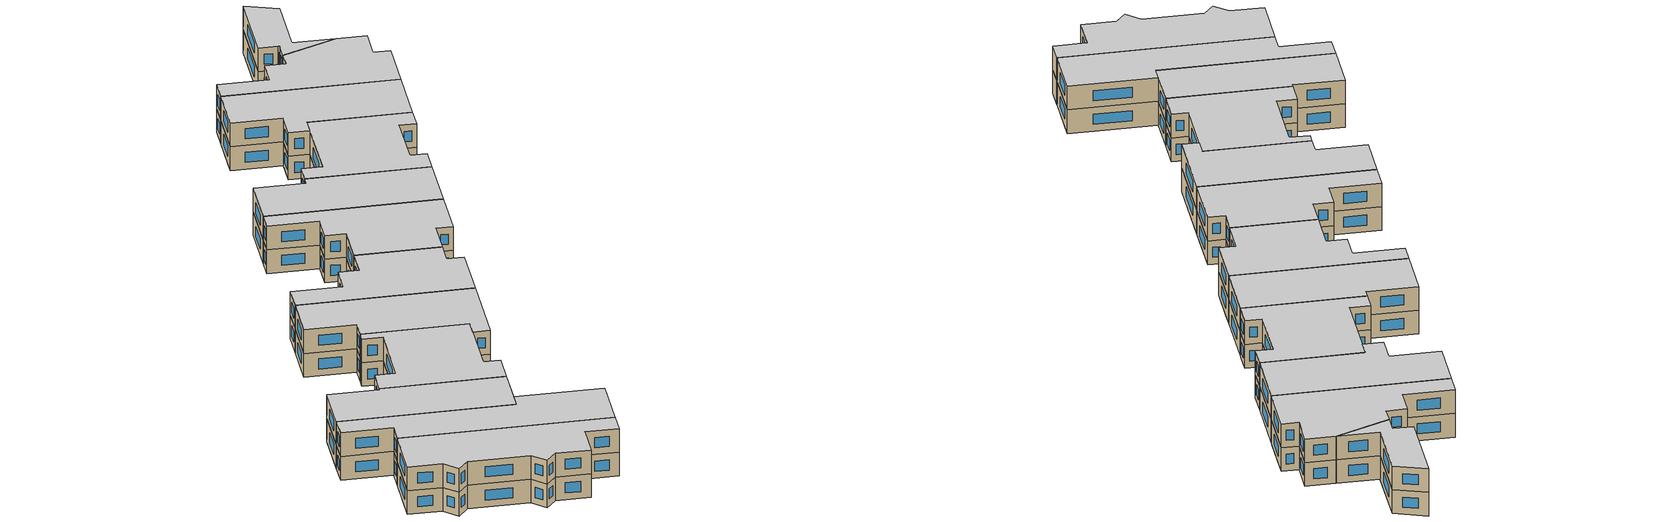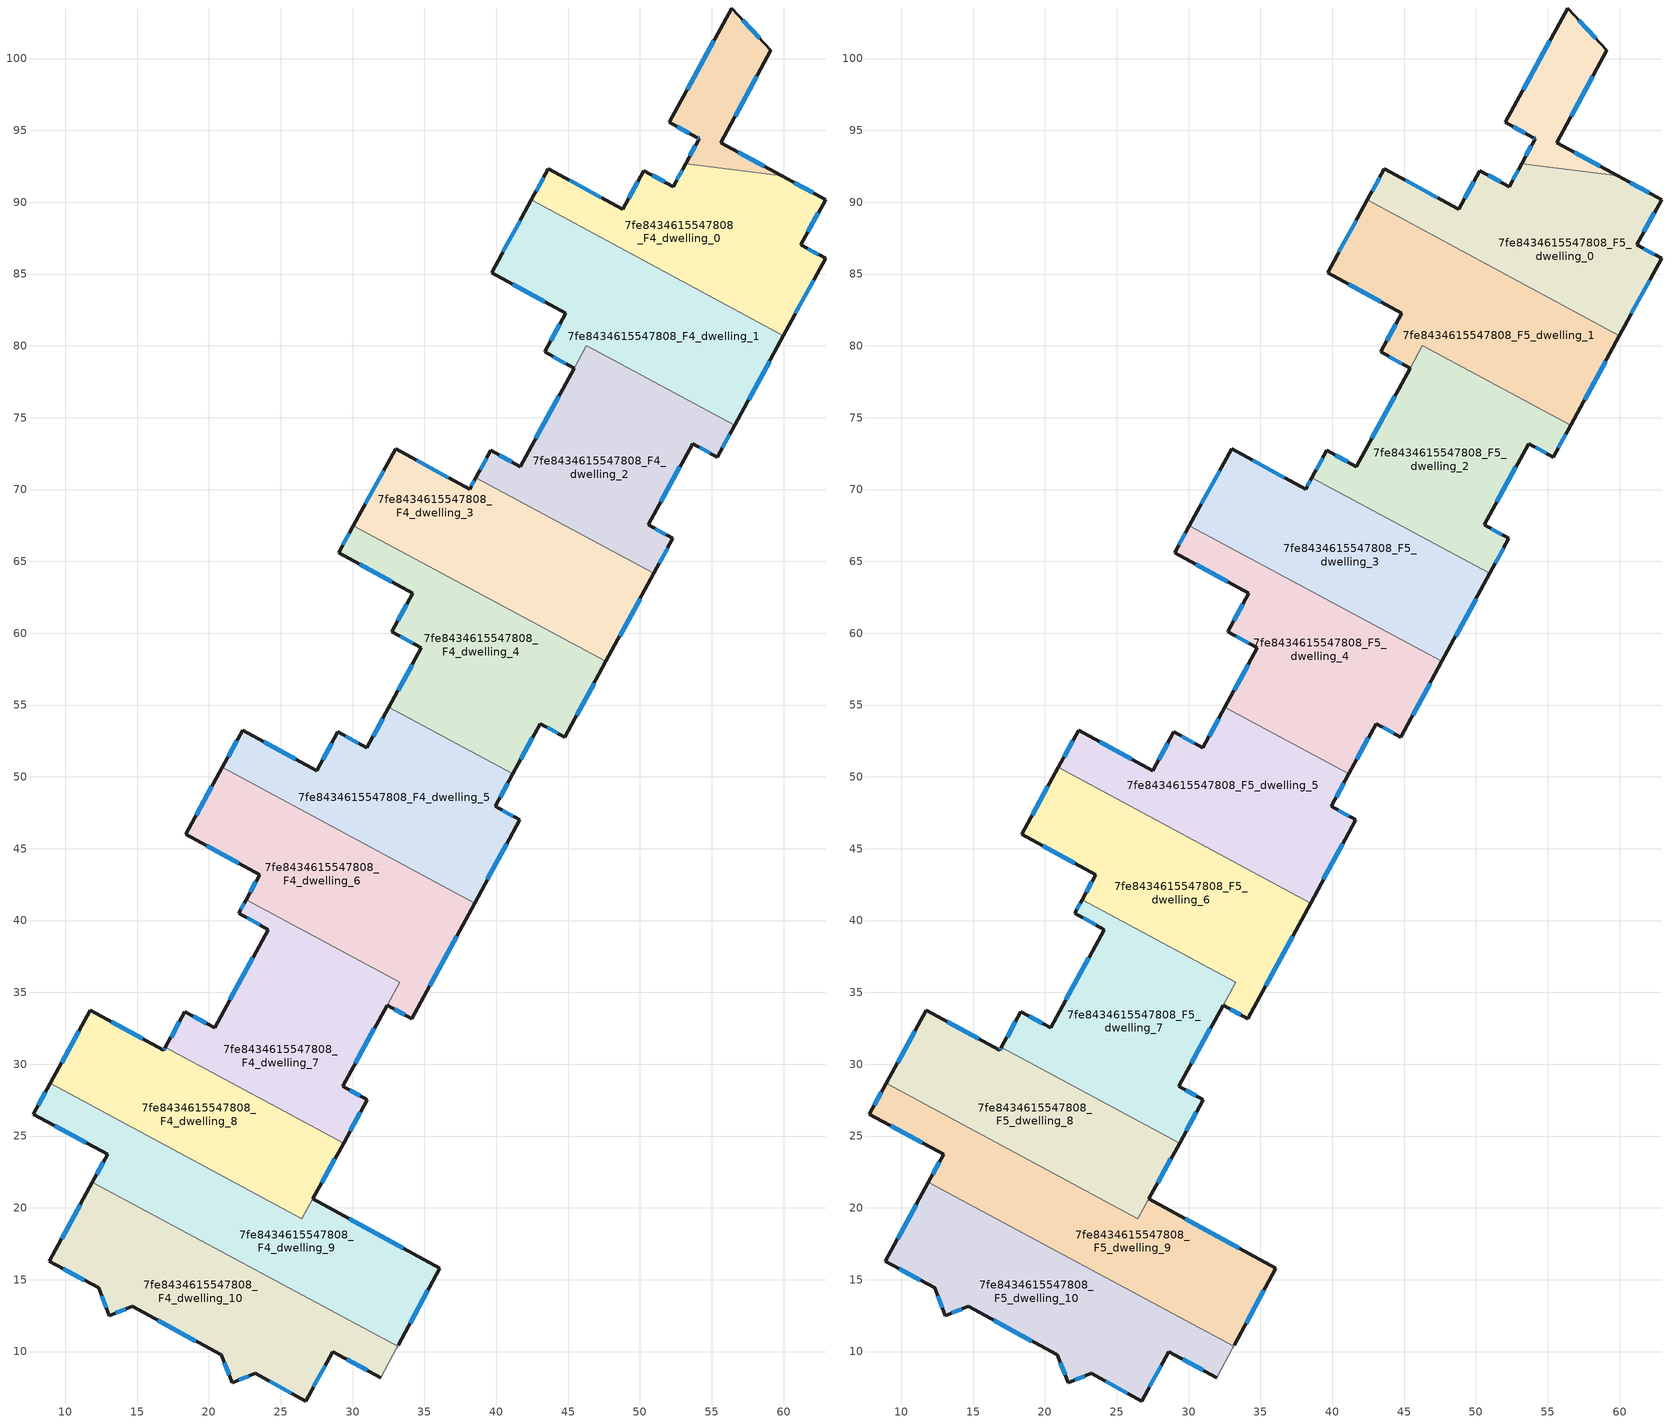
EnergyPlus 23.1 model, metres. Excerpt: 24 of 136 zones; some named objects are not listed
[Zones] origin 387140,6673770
7fe8434615547808_F4_dwelling_0
 floor to 7fe8434615547808_F3_dwelling_2 (EU_floor_Construction): 62.09,88.68 61.2,87.03 62.91,86.09 62.33,85.02 50.64,85.75 42.44,90.16 43.63,92.33 48.79,89.51 z12
 floor to 7fe8434615547808_F3_dwelling_1 (EU_floor_Construction): 62.91,90.18 62.09,88.68 48.79,89.51 50.25,92.21 52.33,91.09 53.19,92.69 59.89,91.83 z12
 floor to 7fe8434615547808_F3_dwelling_4 (EU_floor_Construction): 60.31,81.3 59.99,80.72 58.72,81.4 z12
 floor to 7fe8434615547808_F3_dwelling_3 (EU_floor_Construction): 62.33,85.02 60.31,81.3 58.72,81.4 50.64,85.75 z12
 wall outside (EU_wall_Construction): 59.99,80.72 62.91,86.09 61.2,87.03 62.91,90.18 59.89,91.83 / 53.19,92.69 52.33,91.09 50.25,92.21 48.79,89.51 43.63,92.33 42.44,90.16 z12:15
 wall to 7fe8434615547808_F4_dwelling_1 (EU_wall_Construction): 42.44,90.16 59.99,80.72 z12:15
 wall to 7fe8434615547808_F4_dwelling_11 (EU_wall_Construction): 59.89,91.83 53.19,92.69 z12:15
 window (EU_Window_Construction): 60.83,82.25 62.08,84.55 / 43.29,91.71 42.78,90.78 / 47.31,90.31 45.1,91.52 / 49.83,91.43 49.2,90.28 / 51.73,91.41 50.84,91.89 / 52.94,92.23 52.57,91.55 / 62.05,90.65 60.75,91.36 / 61.69,87.93 62.42,89.28 / 62.42,86.36 61.69,86.76 z12.86:14.14
7fe8434615547808_F4_dwelling_1
 floor to 7fe8434615547808_F3_dwelling_4 (EU_floor_Construction): 58.72,81.4 59.99,80.72 57.89,76.87 51.37,77.27 46.28,80.01 45.42,78.45 43.36,79.58 44.83,82.27 z12
 floor to 7fe8434615547808_F3_dwelling_3 (EU_floor_Construction): 58.72,81.4 44.83,82.27 39.67,85.09 40.38,86.39 50.64,85.75 z12
 floor to 7fe8434615547808_F3_dwelling_2 (EU_floor_Construction): 50.64,85.75 40.38,86.39 42.44,90.16 z12
 floor to 7fe8434615547808_F3_dwelling_5 (EU_floor_Construction): 57.89,76.87 56.59,74.47 51.37,77.27 z12
 wall outside (EU_wall_Construction): 42.44,90.16 39.67,85.09 44.83,82.27 43.36,79.58 45.42,78.45 / 56.59,74.47 59.99,80.72 z12:15
 wall to 7fe8434615547808_F4_dwelling_2 (EU_wall_Construction): 45.42,78.45 46.28,80.01 56.59,74.47 z12:15
 window (EU_Window_Construction): 44.41,81.5 43.78,80.34 / 41.15,84.28 43.36,83.07 / 41.65,88.71 40.46,86.54 / 57.56,76.26 59.02,78.93 / 43.95,79.25 44.83,78.77 z12.86:14.14
7fe8434615547808_F4_dwelling_10
 floor to 7fe8434615547808_F3_dwelling_12 (EU_floor_Construction): 33.13,10.36 33.12,10.34 31.95,8.17 28.62,10 26.73,6.56 23.22,8.47 21.61,7.84 20.86,9.76 14.67,13.14 13.07,12.5 12.31,14.42 8.89,16.29 11.88,21.78 z12
 wall outside (EU_wall_Construction): 11.88,21.78 8.89,16.29 12.31,14.42 13.07,12.5 14.67,13.14 20.86,9.76 21.61,7.84 23.22,8.47 26.73,6.56 28.62,10 31.95,8.17 z12:15
 wall to 7fe8434615547808_F4_dwelling_9 (EU_wall_Construction): 33.13,10.36 11.88,21.78 z12:15
 wall adiabatic (EU_wall_Construction): 31.95,8.17 33.08,10.27 33.13,10.36 z12:15
 window (EU_Window_Construction): 16.44,12.17 19.09,10.72 / 13.52,12.69 14.21,12.96 / 12.53,13.88 12.85,13.05 / 9.86,15.76 11.33,14.96 / 11.03,20.21 9.74,17.86 / 29.57,9.48 31,8.7 / 27.27,7.54 28.08,9.02 / 24.22,7.92 25.73,7.1 / 22.07,8.02 22.76,8.29 / 21.08,9.21 21.4,8.39 z12.86:14.14
7fe8434615547808_F4_dwelling_11
 floor to 7fe8434615547808_F3_dwelling_0 (EU_floor_Construction): 56.38,103.52 59.12,100.59 55.69,94.28 53.99,94.5 52.05,95.55 z12
 floor to 7fe8434615547808_F3_dwelling_1 (EU_floor_Construction): 59.89,91.83 53.19,92.69 53.19,92.7 54.12,94.43 53.99,94.5 55.69,94.28 55.61,94.15 z12
 wall outside (EU_wall_Construction): 59.89,91.83 55.61,94.15 59.12,100.59 56.38,103.52 52.05,95.55 53.99,94.5 54.12,94.43 53.21,92.74 53.19,92.69 z12:15
 window (EU_Window_Construction): 53.86,93.95 53.47,93.22 / 54.03,94.48 54.08,94.45 / 52.61,95.25 53.43,94.8 / 55.15,101.24 53.29,97.83 / 58.34,101.43 57.17,102.68 / 56.62,95.99 58.12,98.75 / 58.66,92.49 56.84,93.49 z12.86:14.14
7fe8434615547808_F4_dwelling_2
 floor to 7fe8434615547808_F3_dwelling_6 (EU_floor_Construction): 53.66,73.2 51.48,69.2 40.32,69.89 38.58,70.83 39.61,72.72 41.68,71.6 42.92,73.87 z12
 floor to 7fe8434615547808_F3_dwelling_5 (EU_floor_Construction): 56.59,74.47 55.38,72.26 53.66,73.2 42.92,73.87 45,77.67 51.37,77.27 z12
 floor to 7fe8434615547808_F3_dwelling_7 (EU_floor_Construction): 51.48,69.2 50.58,67.53 52.3,66.6 51.29,64.76 49.68,64.86 40.32,69.89 z12
 floor to 7fe8434615547808_F3_dwelling_4 (EU_floor_Construction): 51.37,77.27 45,77.67 45.42,78.44 46.28,80.01 z12
 floor to 7fe8434615547808_F3_dwelling_8 (EU_floor_Construction): 51.29,64.76 50.97,64.16 49.68,64.86 z12
 wall outside (EU_wall_Construction): 45.42,78.44 41.68,71.6 39.61,72.72 38.58,70.83 / 50.97,64.16 52.3,66.6 50.58,67.53 53.66,73.2 55.38,72.26 56.59,74.47 z12:15
 wall to 7fe8434615547808_F4_dwelling_3 (EU_wall_Construction): 38.58,70.83 50.97,64.16 z12:15
 window (EU_Window_Construction): 39.32,72.18 38.88,71.37 / 41.09,71.92 40.2,72.4 / 44.35,76.49 42.75,73.55 / 55.72,72.89 56.24,73.84 / 54.15,72.93 54.89,72.53 / 51.46,69.15 52.78,71.58 / 51.81,66.86 51.07,67.27 / 51.35,64.86 51.92,65.9 z12.86:14.14
7fe8434615547808_F4_dwelling_3
 floor to 7fe8434615547808_F3_dwelling_7 (EU_floor_Construction): 49.68,64.86 33.01,65.9 30.05,67.49 32.98,72.85 38.14,70.03 40.32,69.89 z12
 floor to 7fe8434615547808_F3_dwelling_8 (EU_floor_Construction): 49.68,64.86 50.97,64.16 49.11,60.75 41.73,61.21 33.01,65.9 z12
 floor to 7fe8434615547808_F3_dwelling_6 (EU_floor_Construction): 40.32,69.89 38.14,70.03 38.58,70.83 z12
 floor to 7fe8434615547808_F3_dwelling_9 (EU_floor_Construction): 49.11,60.75 47.63,58.03 41.73,61.21 z12
 wall outside (EU_wall_Construction): 38.58,70.83 38.14,70.03 32.98,72.85 30.05,67.49 / 47.63,58.03 50.97,64.16 z12:15
 wall to 7fe8434615547808_F4_dwelling_4 (EU_wall_Construction): 30.05,67.49 47.63,58.03 z12:15
 window (EU_Window_Construction): 36.67,70.84 34.46,72.04 / 38.46,70.6 38.27,70.26 / 48.59,59.79 50.02,62.41 / 32.15,71.32 30.89,69.02 z12.86:14.14
7fe8434615547808_F4_dwelling_4
 floor to 7fe8434615547808_F3_dwelling_10 (EU_floor_Construction): 46.87,56.64 44.76,52.77 43.04,53.71 42.56,52.83 35.49,53.27 32.53,54.86 33.94,57.44 z12
 floor to 7fe8434615547808_F3_dwelling_9 (EU_floor_Construction): 47.63,58.03 46.87,56.64 33.94,57.44 34.78,58.97 32.73,60.09 33.6,61.71 41.73,61.21 z12
 floor to 7fe8434615547808_F3_dwelling_11 (EU_floor_Construction): 42.56,52.83 41.15,50.22 35.49,53.27 z12
 floor to 7fe8434615547808_F3_dwelling_8 (EU_floor_Construction): 41.73,61.21 33.6,61.71 34.19,62.79 29.03,65.61 29.31,66.13 33.01,65.9 z12
 floor to 7fe8434615547808_F3_dwelling_7 (EU_floor_Construction): 33.01,65.9 29.31,66.13 30.05,67.49 z12
 wall outside (EU_wall_Construction): 30.05,67.49 29.03,65.61 34.19,62.79 32.73,60.09 34.78,58.97 32.53,54.86 / 41.15,50.22 43.04,53.71 44.76,52.77 47.63,58.03 z12:15
 wall to 7fe8434615547808_F4_dwelling_5 (EU_wall_Construction): 32.53,54.86 41.15,50.22 z12:15
 window (EU_Window_Construction): 34.13,57.8 33.17,56.04 / 33.31,59.77 34.19,59.29 / 33.77,62.02 33.14,60.86 / 30.5,64.81 32.71,63.6 / 29.76,66.95 29.32,66.15 / 45.58,54.27 46.81,56.53 / 43.53,53.44 44.27,53.04 / 41.69,51.22 42.5,52.71 z12.86:14.14
7fe8434615547808_F4_dwelling_5
 floor to 7fe8434615547808_F3_dwelling_11 (EU_floor_Construction): 41.15,50.22 39.91,47.94 41.63,47.01 38.48,41.21 20.92,50.66 22.34,53.25 27.5,50.43 28.96,53.13 30.98,52.03 31.79,53.5 35.49,53.27 z12
 floor to 7fe8434615547808_F3_dwelling_10 (EU_floor_Construction): 35.49,53.27 31.79,53.5 32.53,54.86 z12
 wall outside (EU_wall_Construction): 32.53,54.86 30.98,52.03 28.96,53.13 27.5,50.43 22.34,53.25 20.92,50.66 / 38.48,41.21 41.63,47.01 39.91,47.94 41.15,50.22 z12:15
 wall to 7fe8434615547808_F4_dwelling_6 (EU_wall_Construction): 20.92,50.66 38.48,41.21 z12:15
 window (EU_Window_Construction): 21.93,52.51 21.33,51.4 / 26.02,51.23 23.81,52.44 / 28.54,52.36 27.91,51.2 / 30.4,52.34 29.53,52.81 / 32.09,54.05 31.42,52.84 / 40.27,48.59 40.8,49.57 / 41.14,47.27 40.4,47.68 / 39.38,42.87 40.73,45.35 z12.86:14.14
7fe8434615547808_F4_dwelling_6
 floor to 7fe8434615547808_F3_dwelling_11 (EU_floor_Construction): 38.48,41.21 35.54,35.8 32.8,35.97 22.59,41.46 23.5,43.11 23.54,43.2 18.38,46.01 20.92,50.66 z12
 floor to 7fe8434615547808_F3_dwelling_12 (EU_floor_Construction): 35.54,35.8 34.11,33.16 32.39,34.11 33.27,35.71 32.8,35.97 z12
 wall outside (EU_wall_Construction): 20.92,50.66 18.38,46.01 23.54,43.2 22.59,41.46 / 32.39,34.11 34.11,33.16 38.48,41.21 z12:15
 wall to 7fe8434615547808_F4_dwelling_7 (EU_wall_Construction): 22.59,41.46 33.27,35.71 32.39,34.11 z12:15
 window (EU_Window_Construction): 23.27,42.7 22.86,41.96 / 19.86,45.21 22.07,44 / 20.2,49.33 19.11,47.34 / 35.36,35.46 37.23,38.91 / 32.88,33.84 33.62,33.43 z12.86:14.14
7fe8434615547808_F4_dwelling_7
 floor to 7fe8434615547808_F3_dwelling_12 (EU_floor_Construction): 32.8,35.97 33.27,35.71 29.3,28.47 31.02,27.53 29.36,24.51 16.97,31.18 18.33,33.65 20.39,32.52 22.62,36.61 z12
 floor to 7fe8434615547808_F3_dwelling_11 (EU_floor_Construction): 32.8,35.97 22.62,36.61 24.07,39.27 24.13,39.38 22.07,40.5 22.59,41.46 z12
 wall outside (EU_wall_Construction): 22.59,41.46 22.07,40.5 24.13,39.38 20.39,32.52 18.33,33.65 16.97,31.18 / 29.36,24.51 31.02,27.53 29.3,28.47 32.39,34.11 z12:15
 wall to 7fe8434615547808_F4_dwelling_8 (EU_wall_Construction): 16.97,31.18 29.36,24.51 z12:15
 window (EU_Window_Construction): 17.94,32.94 17.36,31.88 / 19.8,32.84 18.91,33.33 / 23.06,37.42 21.46,34.48 / 22.66,40.18 23.54,39.7 / 22.44,41.19 22.22,40.78 / 30.53,27.8 29.79,28.2 / 29.84,25.37 30.55,26.67 / 30.18,30.08 31.51,32.5 z12.86:14.14
7fe8434615547808_F4_dwelling_8
 floor to 7fe8434615547808_F3_dwelling_12 (EU_floor_Construction): 29.36,24.51 26.47,19.23 8.95,28.66 11.73,33.76 16.85,30.96 16.97,31.18 z12
 wall outside (EU_wall_Construction): 16.97,31.18 16.85,30.96 11.73,33.76 8.95,28.66 / 27.23,20.63 29.36,24.51 z12:15
 wall to 7fe8434615547808_F4_dwelling_9 (EU_wall_Construction): 26.47,19.23 27.23,20.63 / 8.95,28.66 26.46,19.24 z12:15
 window (EU_Window_Construction): 10.94,32.3 9.74,30.12 / 15.39,31.76 13.19,32.96 / 16.94,31.11 16.89,31.02 / 27.84,21.74 28.76,23.4 z12.86:14.14
7fe8434615547808_F4_dwelling_9
 floor to 7fe8434615547808_F3_dwelling_12 (EU_floor_Construction): 27.23,20.63 36.05,15.79 33.17,10.44 33.13,10.36 11.88,21.78 12.95,23.73 7.78,26.52 8.95,28.66 26.47,19.23 z12
 wall outside (EU_wall_Construction): 8.95,28.66 7.78,26.52 12.95,23.73 11.88,21.78 / 33.17,10.44 36.05,15.79 27.23,20.63 z12:15
 wall adiabatic (EU_wall_Construction): 33.13,10.36 33.17,10.44 z12:15
 window (EU_Window_Construction): 9.26,25.72 11.47,24.53 / 8.62,28.05 8.12,27.13 / 33.53,17.18 29.75,19.25 / 34,11.97 35.23,14.27 / 12.64,23.18 12.19,22.34 z12.86:14.14
7fe8434615547808_F5_dwelling_0
 floor to 7fe8434615547808_F4_dwelling_0 (EU_floor_Construction): 62.91,90.18 61.2,87.03 62.91,86.09 59.99,80.72 42.44,90.16 43.63,92.33 48.79,89.51 50.25,92.21 52.33,91.09 53.19,92.69 59.89,91.83 z15
 wall outside (EU_wall_Construction): 59.99,80.72 62.91,86.09 61.2,87.03 62.91,90.18 59.89,91.83 / 53.19,92.69 52.33,91.09 50.25,92.21 48.79,89.51 43.63,92.33 42.44,90.16 z15:18
 wall to 7fe8434615547808_F5_dwelling_1 (EU_wall_Construction): 42.44,90.16 59.99,80.72 z15:18
 wall to 7fe8434615547808_F5_dwelling_11 (EU_wall_Construction): 59.89,91.83 53.19,92.69 z15:18
 window (EU_Window_Construction): 60.83,82.25 62.08,84.55 / 43.29,91.71 42.78,90.78 / 47.31,90.31 45.1,91.52 / 49.83,91.43 49.2,90.28 / 51.73,91.41 50.84,91.89 / 52.94,92.23 52.57,91.55 / 62.05,90.65 60.75,91.36 / 61.69,87.93 62.42,89.28 / 62.42,86.36 61.69,86.76 z15.86:17.14
 ceiling to 7fe8434615547808_F6_dwelling_0 (EU_floor_Construction): 59.99,80.72 62.91,86.09 61.2,87.03 62.91,90.18 59.89,91.83 53.19,92.69 52.33,91.09 50.25,92.21 48.79,89.51 43.63,92.33 42.44,90.16 z18
7fe8434615547808_F5_dwelling_1
 floor to 7fe8434615547808_F4_dwelling_1 (EU_floor_Construction): 59.99,80.72 56.59,74.47 46.28,80.01 45.42,78.45 43.36,79.58 44.83,82.27 39.67,85.09 42.44,90.16 z15
 wall outside (EU_wall_Construction): 42.44,90.16 39.67,85.09 44.83,82.27 43.36,79.58 45.42,78.45 / 56.59,74.47 59.99,80.72 z15:18
 wall to 7fe8434615547808_F5_dwelling_2 (EU_wall_Construction): 45.42,78.45 46.28,80.01 56.59,74.47 z15:18
 window (EU_Window_Construction): 44.41,81.5 43.78,80.34 / 41.15,84.28 43.36,83.07 / 41.65,88.71 40.46,86.54 / 57.56,76.26 59.02,78.93 / 43.95,79.25 44.83,78.77 z15.86:17.14
 ceiling to 7fe8434615547808_F6_dwelling_1 (EU_floor_Construction): 56.59,74.47 59.99,80.72 42.44,90.16 39.67,85.09 44.83,82.27 43.36,79.58 45.42,78.45 46.28,80.01 z18
7fe8434615547808_F5_dwelling_10
 floor to 7fe8434615547808_F4_dwelling_10 (EU_floor_Construction): 33.13,10.36 33.08,10.27 31.95,8.17 28.62,10 26.73,6.56 23.22,8.47 21.61,7.84 20.86,9.76 14.67,13.14 13.07,12.5 12.31,14.42 8.89,16.29 11.88,21.78 z15
 wall outside (EU_wall_Construction): 11.88,21.78 8.89,16.29 12.31,14.42 13.07,12.5 14.67,13.14 20.86,9.76 21.61,7.84 23.22,8.47 26.73,6.56 28.62,10 31.95,8.17 z15:18
 wall to 7fe8434615547808_F5_dwelling_9 (EU_wall_Construction): 33.13,10.36 11.88,21.78 z15:18
 wall adiabatic (EU_wall_Construction): 31.95,8.17 33.08,10.27 33.13,10.36 z15:18
 window (EU_Window_Construction): 16.44,12.17 19.09,10.72 / 13.52,12.69 14.21,12.96 / 12.53,13.88 12.85,13.05 / 9.86,15.76 11.33,14.96 / 11.03,20.21 9.74,17.86 / 29.57,9.48 31,8.7 / 27.27,7.54 28.08,9.02 / 24.22,7.92 25.73,7.1 / 22.07,8.02 22.76,8.29 / 21.08,9.21 21.4,8.39 z15.86:17.14
 ceiling to 7fe8434615547808_F6_dwelling_10 (EU_floor_Construction): 31.95,8.17 33.08,10.27 33.13,10.36 11.88,21.78 8.89,16.29 12.31,14.42 13.07,12.5 14.67,13.14 20.86,9.76 21.61,7.84 23.22,8.47 26.73,6.56 28.62,10 z18
7fe8434615547808_F5_dwelling_11
 floor to 7fe8434615547808_F4_dwelling_11 (EU_floor_Construction): 59.12,100.59 55.61,94.15 59.89,91.83 53.19,92.69 53.21,92.74 54.12,94.43 53.99,94.5 52.05,95.55 56.38,103.52 z15
 wall outside (EU_wall_Construction): 59.89,91.83 55.61,94.15 59.12,100.59 56.38,103.52 52.05,95.55 53.99,94.5 54.12,94.43 53.21,92.74 53.19,92.69 z15:18
 window (EU_Window_Construction): 53.86,93.95 53.47,93.22 / 54.03,94.48 54.08,94.45 / 52.61,95.25 53.43,94.8 / 55.15,101.24 53.29,97.83 / 58.34,101.43 57.17,102.68 / 56.62,95.99 58.12,98.75 / 58.66,92.49 56.84,93.49 z15.86:17.14
 ceiling to 7fe8434615547808_F6_dwelling_11 (EU_floor_Construction): 59.89,91.83 55.61,94.15 59.12,100.59 56.38,103.52 52.05,95.55 53.99,94.5 54.12,94.43 53.21,92.74 53.19,92.69 z18
7fe8434615547808_F5_dwelling_2
 floor to 7fe8434615547808_F4_dwelling_2 (EU_floor_Construction): 56.59,74.47 55.38,72.26 53.66,73.2 50.58,67.53 52.3,66.6 50.97,64.16 38.58,70.83 39.61,72.72 41.68,71.6 45.42,78.45 46.28,80.01 z15
 wall outside (EU_wall_Construction): 45.42,78.44 41.68,71.6 39.61,72.72 38.58,70.83 / 50.97,64.16 52.3,66.6 50.58,67.53 53.66,73.2 55.38,72.26 56.59,74.47 z15:18
 wall to 7fe8434615547808_F5_dwelling_3 (EU_wall_Construction): 38.58,70.83 50.97,64.16 z15:18
 window (EU_Window_Construction): 39.32,72.18 38.88,71.37 / 41.09,71.92 40.2,72.4 / 44.35,76.49 42.75,73.55 / 55.72,72.89 56.24,73.84 / 54.15,72.93 54.89,72.53 / 51.46,69.15 52.78,71.58 / 51.81,66.86 51.07,67.27 / 51.35,64.86 51.92,65.9 z15.86:17.14
 ceiling to 7fe8434615547808_F6_dwelling_2 (EU_floor_Construction): 52.3,66.6 50.58,67.53 53.66,73.2 55.38,72.26 56.59,74.47 46.28,80.01 45.42,78.45 41.68,71.6 39.61,72.72 38.58,70.83 50.97,64.16 z18
7fe8434615547808_F5_dwelling_3
 floor to 7fe8434615547808_F4_dwelling_3 (EU_floor_Construction): 50.97,64.16 47.63,58.03 30.05,67.49 32.98,72.85 38.14,70.03 38.58,70.83 z15
 wall outside (EU_wall_Construction): 38.58,70.83 38.14,70.03 32.98,72.85 30.05,67.49 / 47.63,58.03 50.97,64.16 z15:18
 wall to 7fe8434615547808_F5_dwelling_4 (EU_wall_Construction): 30.05,67.49 47.63,58.03 z15:18
 window (EU_Window_Construction): 36.67,70.84 34.46,72.04 / 38.46,70.6 38.27,70.26 / 48.59,59.79 50.02,62.41 / 32.15,71.32 30.89,69.02 z15.86:17.14
 ceiling to 7fe8434615547808_F6_dwelling_3 (EU_floor_Construction): 47.63,58.03 50.97,64.16 38.58,70.83 38.14,70.03 32.98,72.85 30.05,67.49 z18
7fe8434615547808_F5_dwelling_4
 floor to 7fe8434615547808_F4_dwelling_4 (EU_floor_Construction): 47.63,58.03 44.76,52.77 43.04,53.71 41.15,50.22 32.53,54.86 34.78,58.97 32.73,60.09 34.19,62.79 29.03,65.61 30.05,67.49 z15
 wall outside (EU_wall_Construction): 30.05,67.49 29.03,65.61 34.19,62.79 32.73,60.09 34.78,58.97 32.53,54.86 / 41.15,50.22 43.04,53.71 44.76,52.77 47.63,58.03 z15:18
 wall to 7fe8434615547808_F5_dwelling_5 (EU_wall_Construction): 32.53,54.86 41.15,50.22 z15:18
 window (EU_Window_Construction): 34.13,57.8 33.17,56.04 / 33.31,59.77 34.19,59.29 / 33.77,62.02 33.14,60.86 / 30.5,64.81 32.71,63.6 / 29.76,66.95 29.32,66.15 / 45.58,54.27 46.81,56.53 / 43.53,53.44 44.27,53.04 / 41.69,51.22 42.5,52.71 z15.86:17.14
 ceiling to 7fe8434615547808_F6_dwelling_4 (EU_floor_Construction): 44.76,52.77 47.63,58.03 30.05,67.49 29.03,65.61 34.19,62.79 32.73,60.09 34.78,58.97 32.53,54.86 41.15,50.22 43.04,53.71 z18
7fe8434615547808_F5_dwelling_5
 floor to 7fe8434615547808_F4_dwelling_5 (EU_floor_Construction): 41.15,50.22 39.91,47.94 41.63,47.01 38.48,41.21 20.92,50.66 22.34,53.25 27.5,50.43 28.96,53.13 30.98,52.03 32.53,54.86 z15
 wall outside (EU_wall_Construction): 32.53,54.86 30.98,52.03 28.96,53.13 27.5,50.43 22.34,53.25 20.92,50.66 / 38.48,41.21 41.63,47.01 39.91,47.94 41.15,50.22 z15:18
 wall to 7fe8434615547808_F5_dwelling_6 (EU_wall_Construction): 20.92,50.66 38.48,41.21 z15:18
 window (EU_Window_Construction): 21.93,52.51 21.33,51.4 / 26.02,51.23 23.81,52.44 / 28.54,52.36 27.91,51.2 / 30.4,52.34 29.53,52.81 / 32.09,54.05 31.42,52.84 / 40.27,48.59 40.8,49.57 / 41.14,47.27 40.4,47.68 / 39.38,42.87 40.73,45.35 z15.86:17.14
 ceiling to 7fe8434615547808_F6_dwelling_5 (EU_floor_Construction): 38.48,41.21 41.63,47.01 39.91,47.94 41.15,50.22 32.53,54.86 30.98,52.03 28.96,53.13 27.5,50.43 22.34,53.25 20.92,50.66 z18
7fe8434615547808_F5_dwelling_6
 floor to 7fe8434615547808_F4_dwelling_6 (EU_floor_Construction): 38.48,41.21 34.11,33.16 32.39,34.11 33.27,35.71 22.59,41.46 23.54,43.2 18.38,46.01 20.92,50.66 z15
 wall outside (EU_wall_Construction): 20.92,50.66 18.38,46.01 23.54,43.2 22.59,41.46 / 32.39,34.11 34.11,33.16 38.48,41.21 z15:18
 wall to 7fe8434615547808_F5_dwelling_7 (EU_wall_Construction): 22.59,41.46 33.27,35.71 32.39,34.11 z15:18
 window (EU_Window_Construction): 23.27,42.7 22.86,41.96 / 19.86,45.21 22.07,44 / 20.2,49.33 19.11,47.34 / 35.36,35.46 37.23,38.91 / 32.88,33.84 33.62,33.43 z15.86:17.14
 ceiling to 7fe8434615547808_F6_dwelling_6 (EU_floor_Construction): 34.11,33.16 38.48,41.21 20.92,50.66 18.38,46.01 23.54,43.2 22.59,41.46 33.27,35.71 32.39,34.11 z18
7fe8434615547808_F5_dwelling_7
 floor to 7fe8434615547808_F4_dwelling_7 (EU_floor_Construction): 33.27,35.71 29.3,28.47 31.02,27.53 29.36,24.51 16.97,31.18 18.33,33.65 20.39,32.52 24.13,39.38 22.07,40.5 22.59,41.46 z15
 wall outside (EU_wall_Construction): 22.59,41.46 22.07,40.5 24.13,39.38 20.39,32.52 18.33,33.65 16.97,31.18 / 29.36,24.51 31.02,27.53 29.3,28.47 32.39,34.11 z15:18
 wall to 7fe8434615547808_F5_dwelling_8 (EU_wall_Construction): 16.97,31.18 29.36,24.51 z15:18
 window (EU_Window_Construction): 17.94,32.94 17.36,31.88 / 19.8,32.84 18.91,33.33 / 23.06,37.42 21.46,34.48 / 22.66,40.18 23.54,39.7 / 22.44,41.19 22.22,40.78 / 30.53,27.8 29.79,28.2 / 29.84,25.37 30.55,26.67 / 30.18,30.08 31.51,32.5 z15.86:17.14
 ceiling to 7fe8434615547808_F6_dwelling_7 (EU_floor_Construction): 31.02,27.53 29.3,28.47 33.27,35.71 22.59,41.46 22.07,40.5 24.13,39.38 20.39,32.52 18.33,33.65 16.97,31.18 29.36,24.51 z18
7fe8434615547808_F5_dwelling_8
 floor to 7fe8434615547808_F4_dwelling_8 (EU_floor_Construction): 29.36,24.51 26.46,19.24 8.95,28.66 11.73,33.76 16.85,30.96 16.97,31.18 z15
 wall outside (EU_wall_Construction): 16.97,31.18 16.85,30.96 11.73,33.76 8.95,28.66 / 27.23,20.63 29.36,24.51 z15:18
 wall to 7fe8434615547808_F5_dwelling_9 (EU_wall_Construction): 26.47,19.23 27.23,20.63 / 8.95,28.66 26.46,19.24 z15:18
 window (EU_Window_Construction): 10.94,32.3 9.74,30.12 / 15.39,31.76 13.19,32.96 / 16.94,31.11 16.89,31.02 / 27.84,21.74 28.76,23.4 z15.86:17.14
 ceiling to 7fe8434615547808_F6_dwelling_8 (EU_floor_Construction): 26.46,19.24 29.36,24.51 16.97,31.18 16.85,30.96 11.73,33.76 8.95,28.66 z18
7fe8434615547808_F5_dwelling_9
 floor to 7fe8434615547808_F4_dwelling_9 (EU_floor_Construction): 27.23,20.63 36.05,15.79 33.17,10.44 33.13,10.36 11.88,21.78 12.95,23.73 7.78,26.52 8.95,28.66 26.47,19.23 z15
 wall outside (EU_wall_Construction): 8.95,28.66 7.78,26.52 12.95,23.73 11.88,21.78 / 33.17,10.44 36.05,15.79 27.23,20.63 z15:18
 wall adiabatic (EU_wall_Construction): 33.13,10.36 33.17,10.44 z15:18
 window (EU_Window_Construction): 9.26,25.72 11.47,24.53 / 8.62,28.05 8.12,27.13 / 33.53,17.18 29.75,19.25 / 34,11.97 35.23,14.27 / 12.64,23.18 12.19,22.34 z15.86:17.14
 ceiling to 7fe8434615547808_F6_dwelling_9 (EU_floor_Construction): 33.17,10.44 36.05,15.79 27.23,20.63 26.47,19.23 8.95,28.66 7.78,26.52 12.95,23.73 11.88,21.78 33.13,10.36 z18
[Building]
EU S2 Campaign: North Axis=0; Terrain=City; Solar Distribution=FullExterior
[Site:Location]
Helsinki-Vantaa.AP: Latitude=60.317; Longitude=24.963; Time Zone=2; Elevation=54.6
[SizingPeriod:WeatherFileDays]
AnnualSizingPeriod: Begin Month=1; Begin Day of Month=1; End Month=12; End Day of Month=31; Day of Week for Start Day=Monday; Use Weather File Daylight Saving Period=No; Use Weather File Rain and Snow Indicators=No
[MATERIAL]
EU_InternalMass_Material: Roughness=MediumRough; Thickness=0.1; Conductivity=1; Density=1800; Specific Heat=900; Thermal Absorptance=0.9; Solar Absorptance=0.7; Visible Absorptance=0.7
[MATERIAL:NOMASS] Roughness=MediumRough; Thermal Absorptance=0.9; Solar Absorptance=0.7; Visible Absorptance=0.7
Name | Thermal Resistance
EU_wall_NoMass | 2.6932
EU_floor_NoMass | 2.22482
[WINDOWMATERIAL:SIMPLEGLAZINGSYSTEM]
EU_Window_SimpleGlazing: UFactor=2.14966; Solar Heat Gain Coefficient=0.7; Visible Transmittance=0.7
[CONSTRUCTION]
EU_wall_Construction: EU_wall_NoMass
EU_floor_Construction: EU_floor_NoMass
EU_Window_Construction: EU_Window_SimpleGlazing
EU_InternalMass_Construction: EU_InternalMass_Material
[ZONE] Type=1; Multiplier=1; Ceiling Height=autocalculate; Floor Area=autocalculate; Part of Total Floor Area=Yes
Name | Volume
7fe8434615547808_F4_dwelling_0; 7fe8434615547808_F5_dwelling_0 | 379.513
7fe8434615547808_F4_dwelling_1; 7fe8434615547808_F5_dwelling_1 | 414.653
7fe8434615547808_F4_dwelling_10; 7fe8434615547808_F5_dwelling_10 | 423.882
7fe8434615547808_F4_dwelling_11; 7fe8434615547808_F5_dwelling_11 | 117.224
7fe8434615547808_F4_dwelling_2 | 389.6
7fe8434615547808_F5_dwelling_2 | 389.61
7fe8434615547808_F4_dwelling_3; 7fe8434615547808_F5_dwelling_3 | 402.156
7fe8434615547808_F4_dwelling_4; 7fe8434615547808_F5_dwelling_4 | 402.131
7fe8434615547808_F4_dwelling_5; 7fe8434615547808_F5_dwelling_5 | 402.141
7fe8434615547808_F4_dwelling_6; 7fe8434615547808_F5_dwelling_6 | 412.956
7fe8434615547808_F4_dwelling_7; 7fe8434615547808_F5_dwelling_7 | 391.321
7fe8434615547808_F4_dwelling_8 | 355.361
7fe8434615547808_F5_dwelling_8 | 355.331
7fe8434615547808_F4_dwelling_9; 7fe8434615547808_F5_dwelling_9 | 427.167
[INTERNALMASS] Construction=EU_InternalMass_Construction
Name | Zone or ZoneList | Surface Area
7fe8434615547808_F4_dwelling_0_EU_InternalMass | 7fe8434615547808_F4_dwelling_0 | 126.505
7fe8434615547808_F4_dwelling_1_EU_InternalMass | 7fe8434615547808_F4_dwelling_1 | 138.218
7fe8434615547808_F4_dwelling_2_EU_InternalMass | 7fe8434615547808_F4_dwelling_2 | 129.872
7fe8434615547808_F4_dwelling_3_EU_InternalMass | 7fe8434615547808_F4_dwelling_3 | 134.052
7fe8434615547808_F4_dwelling_4_EU_InternalMass | 7fe8434615547808_F4_dwelling_4 | 134.044
7fe8434615547808_F4_dwelling_5_EU_InternalMass | 7fe8434615547808_F4_dwelling_5 | 134.047
7fe8434615547808_F4_dwelling_6_EU_InternalMass | 7fe8434615547808_F4_dwelling_6 | 137.652
7fe8434615547808_F4_dwelling_7_EU_InternalMass | 7fe8434615547808_F4_dwelling_7 | 130.44
7fe8434615547808_F4_dwelling_8_EU_InternalMass | 7fe8434615547808_F4_dwelling_8 | 118.459
7fe8434615547808_F4_dwelling_9_EU_InternalMass | 7fe8434615547808_F4_dwelling_9 | 142.388
7fe8434615547808_F4_dwelling_10_EU_InternalMass | 7fe8434615547808_F4_dwelling_10 | 141.293
7fe8434615547808_F4_dwelling_11_EU_InternalMass | 7fe8434615547808_F4_dwelling_11 | 39.0751
7fe8434615547808_F5_dwelling_0_EU_InternalMass | 7fe8434615547808_F5_dwelling_0 | 126.505
7fe8434615547808_F5_dwelling_1_EU_InternalMass | 7fe8434615547808_F5_dwelling_1 | 138.218
7fe8434615547808_F5_dwelling_2_EU_InternalMass | 7fe8434615547808_F5_dwelling_2 | 129.872
7fe8434615547808_F5_dwelling_3_EU_InternalMass | 7fe8434615547808_F5_dwelling_3 | 134.052
7fe8434615547808_F5_dwelling_4_EU_InternalMass | 7fe8434615547808_F5_dwelling_4 | 134.044
7fe8434615547808_F5_dwelling_5_EU_InternalMass | 7fe8434615547808_F5_dwelling_5 | 134.047
7fe8434615547808_F5_dwelling_6_EU_InternalMass | 7fe8434615547808_F5_dwelling_6 | 137.652
7fe8434615547808_F5_dwelling_7_EU_InternalMass | 7fe8434615547808_F5_dwelling_7 | 130.44
7fe8434615547808_F5_dwelling_8_EU_InternalMass | 7fe8434615547808_F5_dwelling_8 | 118.459
7fe8434615547808_F5_dwelling_9_EU_InternalMass | 7fe8434615547808_F5_dwelling_9 | 142.388
7fe8434615547808_F5_dwelling_10_EU_InternalMass | 7fe8434615547808_F5_dwelling_10 | 141.293
7fe8434615547808_F5_dwelling_11_EU_InternalMass | 7fe8434615547808_F5_dwelling_11 | 39.0751
[OTHEREQUIPMENT] Fuel Type=Electricity; Design Level Calculation Method=Watts/Area; Power per Zone Floor Area=1; Fraction Latent=0; Fraction Radiant=0; Fraction Lost=0; Carbon Dioxide Generation Rate=0; EndUse Subcategory=EU_Step8_InternalGains
Name | Zone or ZoneList or Space or SpaceList | Schedule
EU_Step8_InternalGain_7fe8434615547808_F4_dwelling_0_f000 | 7fe8434615547808_F4_dwelling_0 | EU_Step8_GainSchedule_7fe8434615547808_F4_dwelling_0_f000
EU_Step8_InternalGain_7fe8434615547808_F4_dwelling_1_f000 | 7fe8434615547808_F4_dwelling_1 | EU_Step8_GainSchedule_7fe8434615547808_F4_dwelling_1_f000
EU_Step8_InternalGain_7fe8434615547808_F4_dwelling_2_f000 | 7fe8434615547808_F4_dwelling_2 | EU_Step8_GainSchedule_7fe8434615547808_F4_dwelling_2_f000
EU_Step8_InternalGain_7fe8434615547808_F4_dwelling_3_f000 | 7fe8434615547808_F4_dwelling_3 | EU_Step8_GainSchedule_7fe8434615547808_F4_dwelling_3_f000
EU_Step8_InternalGain_7fe8434615547808_F4_dwelling_4_f000 | 7fe8434615547808_F4_dwelling_4 | EU_Step8_GainSchedule_7fe8434615547808_F4_dwelling_4_f000
EU_Step8_InternalGain_7fe8434615547808_F4_dwelling_5_f000 | 7fe8434615547808_F4_dwelling_5 | EU_Step8_GainSchedule_7fe8434615547808_F4_dwelling_5_f000
EU_Step8_InternalGain_7fe8434615547808_F4_dwelling_6_f000 | 7fe8434615547808_F4_dwelling_6 | EU_Step8_GainSchedule_7fe8434615547808_F4_dwelling_6_f000
EU_Step8_InternalGain_7fe8434615547808_F4_dwelling_7_f000 | 7fe8434615547808_F4_dwelling_7 | EU_Step8_GainSchedule_7fe8434615547808_F4_dwelling_7_f000
EU_Step8_InternalGain_7fe8434615547808_F4_dwelling_8_f000 | 7fe8434615547808_F4_dwelling_8 | EU_Step8_GainSchedule_7fe8434615547808_F4_dwelling_8_f000
EU_Step8_InternalGain_7fe8434615547808_F4_dwelling_9_f000 | 7fe8434615547808_F4_dwelling_9 | EU_Step8_GainSchedule_7fe8434615547808_F4_dwelling_9_f000
EU_Step8_InternalGain_7fe8434615547808_F4_dwelling_10_f000 | 7fe8434615547808_F4_dwelling_10 | EU_Step8_GainSchedule_7fe8434615547808_F4_dwelling_10_f000
EU_Step8_InternalGain_7fe8434615547808_F4_dwelling_11_f000 | 7fe8434615547808_F4_dwelling_11 | EU_Step8_GainSchedule_7fe8434615547808_F4_dwelling_11_f000
EU_Step8_InternalGain_7fe8434615547808_F5_dwelling_0_f000 | 7fe8434615547808_F5_dwelling_0 | EU_Step8_GainSchedule_7fe8434615547808_F5_dwelling_0_f000
EU_Step8_InternalGain_7fe8434615547808_F5_dwelling_1_f000 | 7fe8434615547808_F5_dwelling_1 | EU_Step8_GainSchedule_7fe8434615547808_F5_dwelling_1_f000
EU_Step8_InternalGain_7fe8434615547808_F5_dwelling_2_f000 | 7fe8434615547808_F5_dwelling_2 | EU_Step8_GainSchedule_7fe8434615547808_F5_dwelling_2_f000
EU_Step8_InternalGain_7fe8434615547808_F5_dwelling_3_f000 | 7fe8434615547808_F5_dwelling_3 | EU_Step8_GainSchedule_7fe8434615547808_F5_dwelling_3_f000
EU_Step8_InternalGain_7fe8434615547808_F5_dwelling_4_f000 | 7fe8434615547808_F5_dwelling_4 | EU_Step8_GainSchedule_7fe8434615547808_F5_dwelling_4_f000
EU_Step8_InternalGain_7fe8434615547808_F5_dwelling_5_f000 | 7fe8434615547808_F5_dwelling_5 | EU_Step8_GainSchedule_7fe8434615547808_F5_dwelling_5_f000
EU_Step8_InternalGain_7fe8434615547808_F5_dwelling_6_f000 | 7fe8434615547808_F5_dwelling_6 | EU_Step8_GainSchedule_7fe8434615547808_F5_dwelling_6_f000
EU_Step8_InternalGain_7fe8434615547808_F5_dwelling_7_f000 | 7fe8434615547808_F5_dwelling_7 | EU_Step8_GainSchedule_7fe8434615547808_F5_dwelling_7_f000
EU_Step8_InternalGain_7fe8434615547808_F5_dwelling_8_f000 | 7fe8434615547808_F5_dwelling_8 | EU_Step8_GainSchedule_7fe8434615547808_F5_dwelling_8_f000
EU_Step8_InternalGain_7fe8434615547808_F5_dwelling_9_f000 | 7fe8434615547808_F5_dwelling_9 | EU_Step8_GainSchedule_7fe8434615547808_F5_dwelling_9_f000
EU_Step8_InternalGain_7fe8434615547808_F5_dwelling_10_f000 | 7fe8434615547808_F5_dwelling_10 | EU_Step8_GainSchedule_7fe8434615547808_F5_dwelling_10_f000
EU_Step8_InternalGain_7fe8434615547808_F5_dwelling_11_f000 | 7fe8434615547808_F5_dwelling_11 | EU_Step8_GainSchedule_7fe8434615547808_F5_dwelling_11_f000
[ZONEVENTILATION:DESIGNFLOWRATE] Schedule=EU_AlwaysOn; Design Flow Rate Calculation Method=AirChanges/Hour; Air Changes per Hour=0.586271; Ventilation Type=Natural; Fan Pressure Rise=0; Fan Total Efficiency=1; Constant Term Coefficient=1; Temperature Term Coefficient=0; Velocity Term Coefficient=0; Velocity Squared Term Coefficient=0; Minimum Indoor Temperature=-100; Maximum Indoor Temperature=100; Delta Temperature=-100; Minimum Outdoor Temperature=-100; Maximum Outdoor Temperature=100; Maximum Wind Speed=40
Name | Zone or ZoneList or Space or SpaceList
EU_ConstantAir_7fe8434615547808_F4_dwelling_0 | 7fe8434615547808_F4_dwelling_0
EU_ConstantAir_7fe8434615547808_F4_dwelling_1 | 7fe8434615547808_F4_dwelling_1
EU_ConstantAir_7fe8434615547808_F4_dwelling_2 | 7fe8434615547808_F4_dwelling_2
EU_ConstantAir_7fe8434615547808_F4_dwelling_3 | 7fe8434615547808_F4_dwelling_3
EU_ConstantAir_7fe8434615547808_F4_dwelling_4 | 7fe8434615547808_F4_dwelling_4
EU_ConstantAir_7fe8434615547808_F4_dwelling_5 | 7fe8434615547808_F4_dwelling_5
EU_ConstantAir_7fe8434615547808_F4_dwelling_6 | 7fe8434615547808_F4_dwelling_6
EU_ConstantAir_7fe8434615547808_F4_dwelling_7 | 7fe8434615547808_F4_dwelling_7
EU_ConstantAir_7fe8434615547808_F4_dwelling_8 | 7fe8434615547808_F4_dwelling_8
EU_ConstantAir_7fe8434615547808_F4_dwelling_9 | 7fe8434615547808_F4_dwelling_9
EU_ConstantAir_7fe8434615547808_F4_dwelling_10 | 7fe8434615547808_F4_dwelling_10
EU_ConstantAir_7fe8434615547808_F4_dwelling_11 | 7fe8434615547808_F4_dwelling_11
EU_ConstantAir_7fe8434615547808_F5_dwelling_0 | 7fe8434615547808_F5_dwelling_0
EU_ConstantAir_7fe8434615547808_F5_dwelling_1 | 7fe8434615547808_F5_dwelling_1
EU_ConstantAir_7fe8434615547808_F5_dwelling_2 | 7fe8434615547808_F5_dwelling_2
EU_ConstantAir_7fe8434615547808_F5_dwelling_3 | 7fe8434615547808_F5_dwelling_3
EU_ConstantAir_7fe8434615547808_F5_dwelling_4 | 7fe8434615547808_F5_dwelling_4
EU_ConstantAir_7fe8434615547808_F5_dwelling_5 | 7fe8434615547808_F5_dwelling_5
EU_ConstantAir_7fe8434615547808_F5_dwelling_6 | 7fe8434615547808_F5_dwelling_6
EU_ConstantAir_7fe8434615547808_F5_dwelling_7 | 7fe8434615547808_F5_dwelling_7
EU_ConstantAir_7fe8434615547808_F5_dwelling_8 | 7fe8434615547808_F5_dwelling_8
EU_ConstantAir_7fe8434615547808_F5_dwelling_9 | 7fe8434615547808_F5_dwelling_9
EU_ConstantAir_7fe8434615547808_F5_dwelling_10 | 7fe8434615547808_F5_dwelling_10
EU_ConstantAir_7fe8434615547808_F5_dwelling_11 | 7fe8434615547808_F5_dwelling_11
[HVACTEMPLATE:THERMOSTAT]
EU_HeatOnly_7fe8434615547808_F10_dwelling_11: Constant Heating Setpoint=20; Constant Cooling Setpoint=50
[HVACTEMPLATE:ZONE:IDEALLOADSAIRSYSTEM] System Availability Schedule=EU_AlwaysOn; Maximum Heating Supply Air Temperature=50; Minimum Cooling Supply Air Temperature=13; Maximum Heating Supply Air Humidity Ratio=0.0156; Minimum Cooling Supply Air Humidity Ratio=0.0077; Heating Limit=NoLimit; Cooling Limit=NoLimit; Heating Availability Schedule=EU_AlwaysOn; Cooling Availability Schedule=EU_CoolingOff; Dehumidification Control Type=ConstantSensibleHeatRatio; Cooling Sensible Heat Ratio=0.7; Dehumidification Setpoint=60; Humidification Control Type=None; Humidification Setpoint=30; Outdoor Air Method=None; Outdoor Air Flow Rate per Person=0.00944; Outdoor Air Flow Rate per Zone Floor Area=0; Outdoor Air Flow Rate per Zone=0; Demand Controlled Ventilation Type=None; Outdoor Air Economizer Type=NoEconomizer; Heat Recovery Type=None; Sensible Heat Recovery Effectiveness=0.7; Latent Heat Recovery Effectiveness=0.65
Name | Template Thermostat
7fe8434615547808_F4_dwelling_0 | EU_HeatOnly_7fe8434615547808_F4_dwelling_0
7fe8434615547808_F4_dwelling_1 | EU_HeatOnly_7fe8434615547808_F4_dwelling_1
7fe8434615547808_F4_dwelling_2 | EU_HeatOnly_7fe8434615547808_F4_dwelling_2
7fe8434615547808_F4_dwelling_3 | EU_HeatOnly_7fe8434615547808_F4_dwelling_3
7fe8434615547808_F4_dwelling_4 | EU_HeatOnly_7fe8434615547808_F4_dwelling_4
7fe8434615547808_F4_dwelling_5 | EU_HeatOnly_7fe8434615547808_F4_dwelling_5
7fe8434615547808_F4_dwelling_6 | EU_HeatOnly_7fe8434615547808_F4_dwelling_6
7fe8434615547808_F4_dwelling_7 | EU_HeatOnly_7fe8434615547808_F4_dwelling_7
7fe8434615547808_F4_dwelling_8 | EU_HeatOnly_7fe8434615547808_F4_dwelling_8
7fe8434615547808_F4_dwelling_9 | EU_HeatOnly_7fe8434615547808_F4_dwelling_9
7fe8434615547808_F4_dwelling_10 | EU_HeatOnly_7fe8434615547808_F4_dwelling_10
7fe8434615547808_F4_dwelling_11 | EU_HeatOnly_7fe8434615547808_F4_dwelling_11
7fe8434615547808_F5_dwelling_0 | EU_HeatOnly_7fe8434615547808_F5_dwelling_0
7fe8434615547808_F5_dwelling_1 | EU_HeatOnly_7fe8434615547808_F5_dwelling_1
7fe8434615547808_F5_dwelling_2 | EU_HeatOnly_7fe8434615547808_F5_dwelling_2
7fe8434615547808_F5_dwelling_3 | EU_HeatOnly_7fe8434615547808_F5_dwelling_3
7fe8434615547808_F5_dwelling_4 | EU_HeatOnly_7fe8434615547808_F5_dwelling_4
7fe8434615547808_F5_dwelling_5 | EU_HeatOnly_7fe8434615547808_F5_dwelling_5
7fe8434615547808_F5_dwelling_6 | EU_HeatOnly_7fe8434615547808_F5_dwelling_6
7fe8434615547808_F5_dwelling_7 | EU_HeatOnly_7fe8434615547808_F5_dwelling_7
7fe8434615547808_F5_dwelling_8 | EU_HeatOnly_7fe8434615547808_F5_dwelling_8
7fe8434615547808_F5_dwelling_9 | EU_HeatOnly_7fe8434615547808_F5_dwelling_9
7fe8434615547808_F5_dwelling_10 | EU_HeatOnly_7fe8434615547808_F5_dwelling_10
7fe8434615547808_F5_dwelling_11 | EU_HeatOnly_7fe8434615547808_F5_dwelling_11
[SIZING:ZONE] Zone Cooling Design Supply Air Temperature Input Method=SupplyAirTemperature; Zone Cooling Design Supply Air Temperature=13; Zone Heating Design Supply Air Temperature Input Method=SupplyAirTemperature; Zone Heating Design Supply Air Temperature=50; Zone Cooling Design Supply Air Humidity Ratio=0.008; Zone Heating Design Supply Air Humidity Ratio=0.008; Cooling Design Air Flow Method=DesignDay; Cooling Design Air Flow Rate=0; Cooling Minimum Air Flow per Zone Floor Area=0.000762; Cooling Minimum Air Flow=0; Cooling Minimum Air Flow Fraction=0.2; Heating Design Air Flow Method=DesignDay; Heating Design Air Flow Rate=0; Heating Maximum Air Flow per Zone Floor Area=0.002032; Heating Maximum Air Flow=0.141576; Heating Maximum Air Flow Fraction=0.3; Account for Dedicated Outdoor Air System=No; Dedicated Outdoor Air System Control Strategy=NeutralSupplyAir; Dedicated Outdoor Air Low Setpoint Temperature for Design=autosize; Dedicated Outdoor Air High Setpoint Temperature for Design=autosize; Zone Load Sizing Method=Sensible Load Only No Latent Load; Zone Latent Cooling Design Supply Air Humidity Ratio Input Method=HumidityRatioDifference; Zone Cooling Design Supply Air Humidity Ratio Difference=0.005; Zone Latent Heating Design Supply Air Humidity Ratio Input Method=HumidityRatioDifference; Zone Humidification Design Supply Air Humidity Ratio Difference=0.005
7fe8434615547808_F4_dwelling_0; 7fe8434615547808_F4_dwelling_1; 7fe8434615547808_F4_dwelling_2; 7fe8434615547808_F4_dwelling_3; 7fe8434615547808_F4_dwelling_4; 7fe8434615547808_F4_dwelling_5; 7fe8434615547808_F4_dwelling_6; 7fe8434615547808_F4_dwelling_7; 7fe8434615547808_F4_dwelling_8; 7fe8434615547808_F4_dwelling_9; 7fe8434615547808_F4_dwelling_10; 7fe8434615547808_F4_dwelling_11; 7fe8434615547808_F5_dwelling_0; 7fe8434615547808_F5_dwelling_1; 7fe8434615547808_F5_dwelling_2; 7fe8434615547808_F5_dwelling_3; 7fe8434615547808_F5_dwelling_4; 7fe8434615547808_F5_dwelling_5; 7fe8434615547808_F5_dwelling_6; 7fe8434615547808_F5_dwelling_7; 7fe8434615547808_F5_dwelling_8; 7fe8434615547808_F5_dwelling_9; 7fe8434615547808_F5_dwelling_10; 7fe8434615547808_F5_dwelling_11
[SCHEDULE:CONSTANT]
Name | Hourly Value
EU_AlwaysOn | 1
EU_CoolingOff | 0
[SCHEDULE:FILE] Column Number=1; Rows to Skip at Top=0; Number of Hours of Data=8760; Column Separator=Comma; Interpolate to Timestep=No; Minutes per Item=60; Adjust Schedule for Daylight Savings=Yes
Name | File
EU_Step8_GainSchedule_7fe8434615547808_F4_dwelling_0_f000 | ../../schedules/7fe8434615547808/7fe8434615547808_F4_dwelling_0_f000_gain.csv
EU_Step8_GainSchedule_7fe8434615547808_F4_dwelling_1_f000 | ../../schedules/7fe8434615547808/7fe8434615547808_F4_dwelling_1_f000_gain.csv
EU_Step8_GainSchedule_7fe8434615547808_F4_dwelling_2_f000 | ../../schedules/7fe8434615547808/7fe8434615547808_F4_dwelling_2_f000_gain.csv
EU_Step8_GainSchedule_7fe8434615547808_F4_dwelling_3_f000 | ../../schedules/7fe8434615547808/7fe8434615547808_F4_dwelling_3_f000_gain.csv
EU_Step8_GainSchedule_7fe8434615547808_F4_dwelling_4_f000 | ../../schedules/7fe8434615547808/7fe8434615547808_F4_dwelling_4_f000_gain.csv
EU_Step8_GainSchedule_7fe8434615547808_F4_dwelling_5_f000 | ../../schedules/7fe8434615547808/7fe8434615547808_F4_dwelling_5_f000_gain.csv
EU_Step8_GainSchedule_7fe8434615547808_F4_dwelling_6_f000 | ../../schedules/7fe8434615547808/7fe8434615547808_F4_dwelling_6_f000_gain.csv
EU_Step8_GainSchedule_7fe8434615547808_F4_dwelling_7_f000 | ../../schedules/7fe8434615547808/7fe8434615547808_F4_dwelling_7_f000_gain.csv
EU_Step8_GainSchedule_7fe8434615547808_F4_dwelling_8_f000 | ../../schedules/7fe8434615547808/7fe8434615547808_F4_dwelling_8_f000_gain.csv
EU_Step8_GainSchedule_7fe8434615547808_F4_dwelling_9_f000 | ../../schedules/7fe8434615547808/7fe8434615547808_F4_dwelling_9_f000_gain.csv
EU_Step8_GainSchedule_7fe8434615547808_F4_dwelling_10_f000 | ../../schedules/7fe8434615547808/7fe8434615547808_F4_dwelling_10_f000_gain.csv
EU_Step8_GainSchedule_7fe8434615547808_F4_dwelling_11_f000 | ../../schedules/7fe8434615547808/7fe8434615547808_F4_dwelling_11_f000_gain.csv
EU_Step8_GainSchedule_7fe8434615547808_F5_dwelling_0_f000 | ../../schedules/7fe8434615547808/7fe8434615547808_F5_dwelling_0_f000_gain.csv
EU_Step8_GainSchedule_7fe8434615547808_F5_dwelling_1_f000 | ../../schedules/7fe8434615547808/7fe8434615547808_F5_dwelling_1_f000_gain.csv
EU_Step8_GainSchedule_7fe8434615547808_F5_dwelling_2_f000 | ../../schedules/7fe8434615547808/7fe8434615547808_F5_dwelling_2_f000_gain.csv
EU_Step8_GainSchedule_7fe8434615547808_F5_dwelling_3_f000 | ../../schedules/7fe8434615547808/7fe8434615547808_F5_dwelling_3_f000_gain.csv
EU_Step8_GainSchedule_7fe8434615547808_F5_dwelling_4_f000 | ../../schedules/7fe8434615547808/7fe8434615547808_F5_dwelling_4_f000_gain.csv
EU_Step8_GainSchedule_7fe8434615547808_F5_dwelling_5_f000 | ../../schedules/7fe8434615547808/7fe8434615547808_F5_dwelling_5_f000_gain.csv
EU_Step8_GainSchedule_7fe8434615547808_F5_dwelling_6_f000 | ../../schedules/7fe8434615547808/7fe8434615547808_F5_dwelling_6_f000_gain.csv
EU_Step8_GainSchedule_7fe8434615547808_F5_dwelling_7_f000 | ../../schedules/7fe8434615547808/7fe8434615547808_F5_dwelling_7_f000_gain.csv
EU_Step8_GainSchedule_7fe8434615547808_F5_dwelling_8_f000 | ../../schedules/7fe8434615547808/7fe8434615547808_F5_dwelling_8_f000_gain.csv
EU_Step8_GainSchedule_7fe8434615547808_F5_dwelling_9_f000 | ../../schedules/7fe8434615547808/7fe8434615547808_F5_dwelling_9_f000_gain.csv
EU_Step8_GainSchedule_7fe8434615547808_F5_dwelling_10_f000 | ../../schedules/7fe8434615547808/7fe8434615547808_F5_dwelling_10_f000_gain.csv
EU_Step8_GainSchedule_7fe8434615547808_F5_dwelling_11_f000 | ../../schedules/7fe8434615547808/7fe8434615547808_F5_dwelling_11_f000_gain.csv
